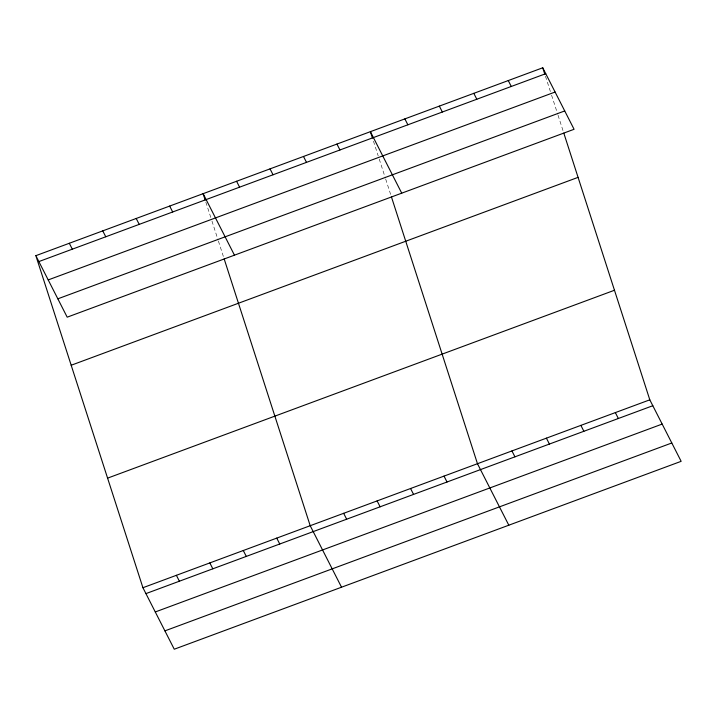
<?xml version="1.0" encoding="UTF-8"?>
<svg xmlns="http://www.w3.org/2000/svg" width="717" height="717" viewBox="0 0 717 717"><rect width="100%" height="100%" fill="white"/><g stroke="black" fill="none" stroke-linecap="round" stroke-linejoin="round"><path stroke-width="0.54" stroke-dasharray="3.58 2.69" d="M545.458 76.208L550.557 92.018M551.57 95.173L557.692 114.137M558.032 115.195L563.463 132.053M373.458 141.15L378.209 155.903M379.23 159.057L385.343 178.022M385.683 179.08L390.783 194.881M205.842 202.095L210.941 217.905M211.954 221.06L218.076 240.025M218.416 241.082L223.507 256.883"/><path stroke-width="1.08" d="M35.85 255.673L542.742 67.783L574.075 129.284L67.192 317.174L35.85 255.673L142.925 587.716L174.258 649.217L681.15 461.327L649.808 399.826L563.804 133.102M38.861 261.58L545.745 73.69M48.209 279.926L555.092 92.036M57.835 298.828L564.727 110.938M71.18 365.249L578.072 177.359M107.586 478.14L614.478 290.251M142.925 587.716L649.808 399.826M145.927 593.613L652.82 405.723M155.284 611.959L662.167 424.079M164.91 630.87L671.802 442.981M508.272 80.564L511.275 86.461M473.803 93.335L476.814 99.242M615.347 412.598L618.35 418.504M439.333 106.116L442.344 112.013M580.878 425.378L583.88 431.284M404.863 118.888L407.874 124.794M546.408 438.15L549.419 444.056M401.735 193.169L370.393 131.668L372.437 137.987M511.938 450.93L514.949 456.837M336.945 144.063L339.948 149.97M508.81 525.211L477.468 463.702L391.464 196.987M303.488 156.467L306.5 162.374M444.011 476.106L447.023 482.012M270.031 168.871L273.043 174.769M410.563 488.51L413.566 494.407M236.574 181.267L239.586 187.173M377.106 500.905L380.118 506.811M234.459 255.171L203.126 193.671L205.161 199.989M343.649 513.309L346.661 519.216M169.669 206.066L172.68 211.972M341.534 587.214L310.201 525.713L224.188 258.989M136.212 218.47L139.223 224.376M276.744 538.108L279.747 544.015M102.755 230.874L105.766 236.771M243.287 550.513L246.298 556.41M69.307 243.269L72.309 249.175M209.83 562.908L212.841 568.814M176.382 575.312L179.384 581.218M542.742 67.783L544.777 74.102"/></g></svg>
